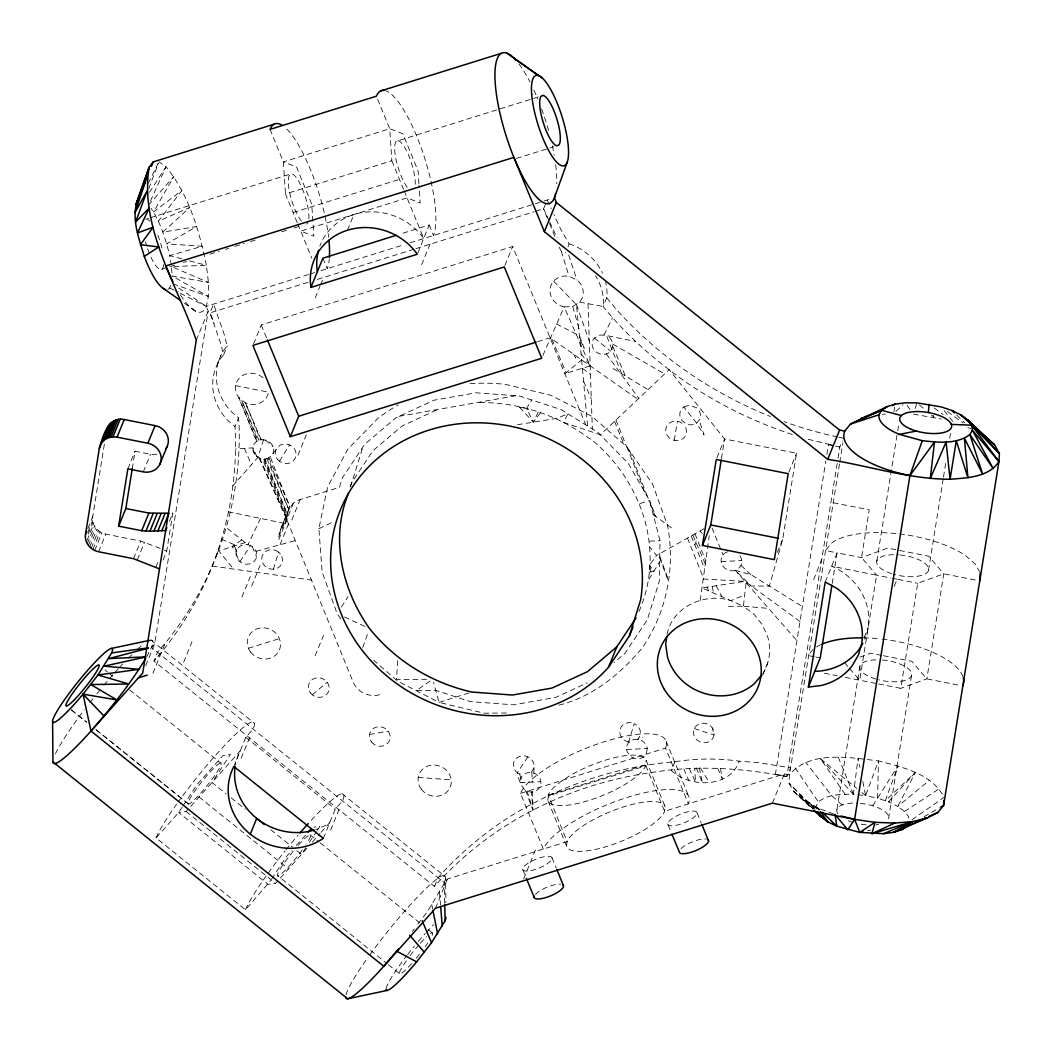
<?xml version="1.0" encoding="UTF-8"?>
<svg xmlns="http://www.w3.org/2000/svg" width="1052" height="1052" viewBox="0 0 1052 1052"><rect width="100%" height="100%" fill="white"/><g stroke="black" fill="none" stroke-linecap="round" stroke-linejoin="round"><path stroke-width="0.75" stroke-dasharray="5 3.75" d="M160.246 548.368L140.718 541.083L105.805 534.114C97.902 532.693 91.366 524.935 92.694 516.742L104.437 443.773M638.945 611.554C665.798 550.748 641.733 481.014 591.895 439.973L588.186 437.671C556.284 414.172 516.821 401.851 477.213 402.548M647.243 748.485L646.454 753.429A10.507 9.639 22.2 0 1 630.45 756.243L627.255 752.009L626.597 749.497A10.507 9.639 22.2 0 1 628.78 742.462C634.474 736.032 646.322 740.056 647.243 748.485L626.597 749.497M280.358 529.721L288.708 509.273L293.337 503.29A21.027 19.265 22.2 0 1 300.149 499.555L339.428 487.313L342.373 477.871L364.728 444.26L395.947 417.775L433.924 400.22L476.03 392.79L519.438 395.999L561.163 409.609L598.364 432.714L628.517 463.735L649.557 500.542L660.051 540.649L659.288 581.309L647.322 619.746L624.967 653.358L614.21 662.471M517.466 424.719L557.021 418.315L567.883 413.791L563.596 422.404L600.363 434.778L669.138 369.647L724.604 439L796.548 453.228L782.727 539.176L769.38 586.082L751.312 586.003L735.269 570.355A10.507 9.639 22.2 0 1 721.146 561.584L721.185 559.046L723.329 554.535A10.507 9.639 22.2 0 1 727.655 551.787M739.819 555.758A10.507 9.639 22.2 0 1 741.792 560.558C742.37 564.95 739.346 568.974 735.269 570.355L796.916 640.629M872.7 805.779L877.592 798.179L878.459 760.912C850.503 757.664 809.698 749.958 789.447 774.903L788.987 783.004L793.8 791.591L812.565 809.093M533.877 773.207L534.022 767.592A10.507 9.639 22.2 0 0 519.938 756.283A10.507 9.639 22.2 0 0 517.282 772.826C519.372 782.333 523.935 796.903 536.73 790.354A10.507 9.639 22.2 0 0 537.02 774.916C531.589 770.235 521.411 772.51 520.306 780.124M397.63 660.735L396.578 679.447L429.4 679.29M792.419 434.515A384.993 352.801 22.2 0 1 687.101 382.915C656.053 361.152 627.018 336.114 603.164 306.54L606.741 297.769L607.03 293.048A53.639 49.155 22.2 0 0 605.663 282.304M276.071 449.585L271.166 456.108L267.958 458.225L288.708 509.273L286.986 516.598L287.604 521.687L353.17 682.038A21.027 19.265 22.2 0 0 380.127 694.583M762.753 673.806A52.561 48.168 22.2 0 0 767.776 637.091L762.529 625.059L754.231 614.526L743.422 606.202L746.157 582.256M816.405 809.014L815.997 806.437L818.338 801.953C828.069 794.01 841.508 794.207 853.409 794.299L858.09 757.966L859.971 767.381M667.034 634.356C672.438 606.531 705.142 592.223 730.877 600.666L744.711 594.919M547.776 800.204L548.381 795.864L645.77 765.843A53.087 15.793 -22.3 0 1 594.564 798.56A53.087 15.793 -22.3 0 1 547.776 800.204L566.541 845.966A53.087 15.793 -22.3 0 0 613.329 844.322A53.087 15.793 -22.3 0 0 664.535 811.618L665.206 806.95L646.165 760.517A53.087 15.793 -22.3 0 0 599.39 762.161A53.087 15.793 -22.3 0 0 548.171 794.878L567.159 841.653L447.442 878.999C438.145 891.794 431.767 906.85 421.55 919.238M700.185 600.508L709.298 535.534M566.541 845.966L567.212 841.311A53.087 15.793 -22.3 0 1 618.418 808.593A53.087 15.793 -22.3 0 1 665.206 806.95M839.47 464.037L789.447 774.903L784.319 773.917L664.588 811.263L645.547 764.83L646.165 760.517M893.884 411.858L894.621 407.229M132.236 468.732L135.05 451.216L150.475 454.267A15.767 14.452 22.2 0 0 157.208 454.214M163.073 560.072L166.676 551.261L172.857 512.889L168.057 524.632M145.715 665.692L154.67 643.771L208.204 311.024L206.297 306.382L176.868 286.867M674.266 440.315L677.33 421.273M721.475 458.462L724.604 439L716.859 458.001M775.35 774.68L825.833 460.921M826.872 454.451L828.516 444.22L807.634 439.171M775.416 774.233L786.817 776.521L837.773 459.803M839.733 462.42L842.849 443.076M832.185 583.584L837.116 552.865L825.518 550.577L831.304 543.266A78.847 30.876 9.1 0 1 965.618 555.64L975.375 564.227L979.399 571.367M836.997 809.225L859.957 665.955M876.789 561.111L897.461 432.451M897.724 430.833L898.763 424.403M878.657 683.958L900.788 688.337L917.699 583.295L943.762 573.813L976.611 580.27M911.532 675.621L888.559 818.89A26.287 10.283 9.1 0 0 859.352 803.281M928.508 570.289L943.236 478.621M943.499 477.016L945.827 462.538M949.706 438.408L950.995 430.373M838.023 458.199L839.838 446.968L842.363 441.156M786.383 776.442C743.212 768.341 698.962 765.028 655.409 771.958A381.153 349.277 22.2 0 0 434.489 886.468L153.921 661.037A387.688 355.26 22.2 0 0 204.39 584.294C227.087 535.205 238.212 480.619 234.977 426.573L238.554 417.802L232.821 413.028A54.494 49.944 22.2 0 1 224.707 349.027L227.179 346.069L224.102 334.063L213.556 304.12L209.979 312.891L220.525 342.834L223.603 354.84L221.13 357.785A54.494 49.944 22.2 0 0 229.244 421.799L234.977 426.573M340.822 618.931L337.14 613.618L322.136 571.959L318.887 528.722L327.632 486.852L347.778 449.204L377.944 418.341A178.327 163.415 22.2 0 1 398.313 404.928M273.402 569.198L278.543 552.142L280.437 554.075M915.174 408.518L916.91 402.877M260.541 518.412L247.943 544.778A10.559 9.678 22.2 0 0 238.239 547.803C232.334 554.417 239.33 565.016 247.588 564.161A10.559 9.678 22.2 0 0 255.978 558.822C258.779 552.879 254.15 545.804 247.943 544.778L225.194 526.789M272.836 453.767C278.175 442.195 259.042 433.897 253.703 444.917C250.021 453.149 259.989 462.025 267.958 458.225M350.434 486.997L362.874 447.047M534.022 767.592L531.339 772.562M629.333 741.989L628.57 741.936L634.251 723.684L636.578 725.13A9.994 9.166 22.2 0 1 640.379 731.89L639.642 736.821L637.696 739.385L642.64 737.846M263.513 439.683L257.977 457.318L232.716 485.879M621.679 373.723L606.596 335.917C614.618 338.875 614.986 351.539 606.307 353.893A10.507 9.639 22.2 0 1 594.143 349.922A10.507 9.639 22.2 0 1 594.367 338.073L599.982 335.088L604.045 335.062L635.434 341.413M362.73 647.493L368.489 631.45M845.137 794.326L820.455 758.702L853.409 794.299L865.599 795.614L878.459 760.912C901.301 766.961 929.337 772.786 942.461 794.431M694.846 544.883L696.095 541.517M148.779 188.518L158.405 163.297M813.63 579.705L821.73 559.296M167.807 289.392A47.314 12.677 72.7 0 0 169.661 287.946L171.055 284.474M864.087 637.67L868.15 627.649M87.895 528.498L92.694 516.742M87.829 532.312L92.629 520.556M88.184 534.206L92.984 522.463M87.014 540.478L93.615 524.317M87.277 543.726L94.483 526.092M88.381 545.396L95.587 527.762M89.696 546.922L96.902 529.301M91.208 548.302L98.415 530.668M92.892 549.486L100.085 531.865M127.857 468.837L135.05 451.216M94.693 550.472L101.899 532.838M98.612 551.748L105.805 534.114M196.277 340.256L208.204 311.024M143.269 471.888L150.475 454.267M133.512 558.704L140.718 541.083M137.339 559.822L144.545 542.201M217.264 364.36L220.841 355.589M223.603 354.84L227.179 346.069M155.906 567.107L158.905 559.769M253.519 343.938L261.264 324.936L512.666 246.51L585.806 424.916M152.908 673.333L164.835 644.1M315.245 297.913L320.005 286.223M320.61 284.75L323.595 277.452M347.476 230.243L353.893 214.516M216.147 556.048L219.723 547.277M183.653 662.195L191.99 641.733M297.966 455.253L306.316 434.792M241.96 596.957L250.31 576.496M251.665 586.069L260.015 565.608M281.607 527.525L289.957 507.077L270.259 456.87M278.872 534.534L287.209 514.073L265.13 458.974M278.635 537.059L286.986 516.598L263.657 459.014M284.987 523.738L293.337 503.29M278.767 539.61L287.117 519.149L262.5 458.935M280.082 544.62L288.432 524.172L228.337 511.772M291.812 520.017L300.149 499.555M417.881 252.809L429.229 225.01L399.51 234.28M421.602 264.723L429.952 244.274M233.86 766.5L245.787 737.268L253.085 729.075A78.847 9.757 -51.2 0 0 234.149 735.664A78.847 9.757 -51.2 0 0 178.682 801.308M350.106 486.682L351.894 482.303L372.868 450.782L402.14 425.955L437.724 409.504M241.158 758.308L249.508 737.846M315.153 655.764L323.503 635.303M504.921 265.512L512.666 246.51M323.319 838.365L335.246 809.146L342.544 800.953A78.847 9.757 -51.2 0 0 309.367 822.348M567.948 246.786L569.132 243.88L560.65 229.099L553.891 214.582M330.617 830.173L338.968 809.724M542.937 355.326L564.161 306.921A16.819 15.412 22.2 0 1 550.17 288.393A16.819 15.412 22.2 0 1 569.079 276.36L576.969 280.029A16.819 15.412 22.2 0 1 579.626 302.095L572.709 306.5L564.161 306.921L590.172 365.886L565.095 373.578M434.489 886.468L438.066 877.697A381.153 349.277 22.2 0 1 509.102 817.167C558.954 785.949 616.222 766.487 674.884 761.766A206.731 189.439 22.2 0 1 739.148 761.161L757.716 762.568L790.591 767.802L786.817 776.521M435.515 908.231L447.442 878.999M523.659 878.907L535.586 849.674M788.803 472.216L796.548 453.228M674.884 761.766L671.308 770.524C689.783 787.987 730.062 788.29 739.148 761.161M777.349 552.326L782.727 539.176L779.519 538.545M762.529 675.476L767.894 662.326M825.228 582.006L837.116 552.865L861.522 557.586L887.625 548.092L928.745 556.206L943.762 573.813L926.825 678.869L900.788 688.337M772.392 803.149L784.319 773.917M894.213 586.372L897.119 579.231L917.699 583.295M604.045 335.062L612.474 317.835M538.23 412.187L533.285 422.154L517.9 405.546M148.266 183.245L158.26 163.231M146.688 656.816L151.435 647.401L154.67 643.771M861.838 792.537L865.599 795.614L877.592 798.179L898 765.856L885.337 800.743L915.398 772.444L897.764 806.437L904.588 811.421L908.547 816.576L908.967 819.074M540.439 412.91L533.285 422.154L526.618 408.413L531.654 399.984M649.005 579.257L659.657 561.755M279.49 461.21L289.576 444.93M149.463 192.345L165.979 166.821L158.97 161.811M341.361 607.083L348.12 596.642M182.193 807.173L178.682 812.512L156.038 837.905L245.497 909.783L270.785 880.392M183.074 805.845L197.132 784.503L223.011 755.481L230.441 754.468L211.991 782.478L226.048 793.773M271.653 879.051L286.591 856.381L291.983 850.332M305.843 847.688L301.451 854.356L293.784 848.201M309.354 842.35L316.389 831.685M317.27 830.344L319.9 826.346L313.956 827.161M239.909 561.65L250.56 545.633M527.894 756.861L517.282 772.826L522.949 775.166M650.846 571.801L649.268 565.411L656.579 555.469L649.61 546.909M412.371 931.48L414.199 929.021M417.881 924.129L420.642 920.461M306.895 848.254L275.571 883.378L268.142 884.39L178.682 812.512L186.112 811.5L240.277 750.773A59.359 54.388 22.2 0 0 235.372 765.12M296.296 845.492L307.079 833.408M312.326 842.165L319.94 833.618M321.031 832.395L329.736 822.638A59.359 54.388 22.2 0 1 315.626 829.607M161.258 652.871L153.921 661.037L157.498 652.279A387.688 355.26 22.2 0 0 239.172 426.494L238.554 417.802M915.398 772.444L888.572 801.808L877.592 798.179M895.975 411.293L902.984 404.954M312.312 694.807L327.133 682.235M888.782 801.926L889.479 801.348L888.572 801.808L897.764 806.437L929.468 780.255M564.845 373.789L581.625 359.902L576.509 304.738L553.602 281.186M704.025 528.761L657.053 555.206M241.789 539.9L232.045 546.711L236.24 551.813M912.058 819.705L944.065 797.298M430.15 681.025L416.25 690.691L435.712 690.336L470.257 701.618L513.665 704.827L555.772 697.397L587.147 682.893M904.588 811.421L939.252 788.724M924.051 816.733L939.423 807.818M683.826 406.979L688.797 405.309L696.503 407.65A10.546 9.665 22.2 0 1 699.843 419.327L696.582 423.167A10.546 9.665 22.2 0 1 686.259 423.89L681.959 420.576A10.546 9.665 22.2 0 1 683.826 406.979L696.582 423.167L704.051 434.936L699.264 420.248M318.887 528.722L333.418 521.792M649.202 569L650.057 568.606M538.348 96.902L396.262 141.323A26.287 7.035 72.7 0 0 397.367 164.98L399.431 171.515A26.287 7.035 72.7 0 0 407.216 187.203M859.957 657.132L870.701 653.213L881.76 655.396M145.557 219.263L148.674 218.29M150.226 217.803L290.589 174.014M297.203 222.537L285.486 193.963L391.844 160.772L389.74 128.699L377.615 99.151M293.1 212.53L399.458 179.353M516.44 158.418L553.865 146.741M161.587 269.299L177.183 264.433M183.416 262.487L186.533 261.514M209.927 254.216L219.289 251.296M225.522 249.35L228.639 248.377M234.885 246.431L244.235 243.512M250.481 241.565L258.279 239.133M281.673 231.834L287.906 229.888M294.152 227.942L300.385 225.996M308.486 274.506L206.297 306.382L175.526 290.891M310.051 274.02L314.719 272.56M320.939 270.627L403.81 244.774M410.07 242.815L542.477 201.511M544.029 201.024L551.498 198.696M308.026 282.304L209.979 312.891L214.279 323.385M317.362 279.398L414.304 249.153M415.869 248.666L534.232 211.741M535.784 211.255L543.568 208.822L547.145 200.051L551.195 208.769M537.611 341.69L550.104 337.797L637.828 399.3M245.208 542.608L218.698 550.867L233.597 569.066M639.879 503.553L649.557 500.542L655.804 516.44M248.417 648.282L279.359 638.617M649.137 572.341L654.173 570.763L649.268 565.411M468.929 692.939L439.039 702.407L397.656 681.144L373.697 660.248M520.516 793.366L665.548 748.117L688.389 803.846A78.847 23.46 -22.3 0 0 627.807 797.232A78.847 23.46 -22.3 0 0 543.358 849.082L520.516 793.366A78.847 23.46 -22.3 0 1 604.953 741.515A78.847 23.46 -22.3 0 1 665.548 748.117M548.118 795.22L645.547 764.83M256.109 551.34L295.165 540.57M558.941 705.116C592.408 697.068 620.075 674.069 641.917 648.374C666.639 612.527 675.502 568.356 667.56 525.619L652.542 483.973L626.782 446.732L606.452 429.006L592.039 416.447L550.656 395.184L505.473 384.388A178.327 163.415 22.2 0 0 469.271 383.756M867.637 830.712L870.78 830.041M399.102 416.316L515.835 395.736M369.515 734.467L388.149 731.179M799.993 621.469L744.908 581.335L701.947 587.91L743.422 606.202L768.644 608.411M527.065 409.36L528.906 409.162M882.273 414.357L885.521 414.08M256.793 456.607L253.019 447.81L235.306 449.059M649.715 541.149L660.051 540.649M721.146 561.584L741.792 560.558M520.227 782.675L540.886 781.662M171.923 272.876L171.502 266.577L206.376 265.314L208.441 282.436L208.414 296.454L206.297 306.382A78.847 21.119 72.7 0 1 178.472 291.772M728.549 606.346L743.422 606.202M506.288 713.006L484.209 713.203L439.039 702.407L433.542 682.432M703.196 579.021L744.908 581.335M418.223 777.415L451.19 779.848M211.991 566.029L311.339 580.02M913.425 414.159L941.303 419.012M519.517 407.308L526.618 408.413M579.626 302.095L603.164 306.54L603.453 301.819A53.639 49.155 22.2 0 0 595.563 275.821M735.269 570.355L750.918 574.629L802.4 606.57M828.437 444.746L834.144 445.851M835.564 446.127L839.838 446.968L835.59 445.943M833.25 502.738L869.215 509.839L861.522 557.586L876.605 575.168L890.807 577.982M235.595 385.624L268.484 392.133A16.819 15.412 22.2 0 1 245.405 402.798L238.672 397.38A16.819 15.412 22.2 0 1 241.579 376.156A16.819 15.412 22.2 0 1 264.499 379.259M892.385 578.298L897.119 579.231M883.338 655.698L911.782 661.313L926.825 678.869L961.265 685.694M814.419 656.777L808.62 655.633A78.847 30.863 9.1 0 1 813.078 649.584M815.879 657.066L820.231 657.934M824.387 673.241L837.221 675.778M845.243 677.356L877.066 683.642M828.516 444.22L834.183 445.601M181.878 258.845L169.635 255.61C165.716 239.159 160.522 222.59 151.133 208.375M189.531 260.87L206.376 265.314C199.209 230.585 188.926 194.633 165.979 166.821L148.726 204.824L173.79 176.605L153.539 211.939L181.865 190.478L158.339 221.262L189.662 207.507L162.823 232.15L196.658 226.535L166.676 243.867L202.352 246.247L169.635 255.61L171.226 265.012M559.191 247.207L561.308 251.283L565.568 252.598M569.132 243.88L571.788 244.735A53.639 49.155 22.2 0 1 602.494 273.191M694.294 728.549L714.098 735.019L713.493 729.97L712.178 727.668A10.507 9.639 22.2 0 0 695.688 726.459A10.507 9.639 22.2 0 0 699.672 741.686A10.507 9.639 22.2 0 0 714.098 735.019L712.388 728.05M173.054 283.869L208.414 296.454L172.133 276.032L208.441 282.436L171.502 266.577M967.827 427.546L970.733 428.637M833.592 813.946L817.641 807.91L803.596 800.046L793.8 791.591L820.139 810.25M221.354 539.216L234.714 544.844M344.504 617.011L365.123 626.505M164.296 550.078L166.676 551.261M169.661 287.946L174.067 290.155M556.416 323.898L579.376 335.719L584.202 348.343L579.691 339.007M612.829 344.096L664.601 373.947M813.196 808.725L803.596 800.046L820.455 809.751M613.079 368.555L648.058 389.608M803.596 800.046L818.338 809.974M184.402 303.2L196.514 311.668M653.226 514.559L674.253 529.879M947.523 411.595L962.988 422.957M934.215 407.992L943.131 414.554M582.4 368.305L590.461 374.459M594.367 338.073L610.633 351.144M150.896 640.076L254.518 723.368M342.005 793.629L445.64 876.921L445.864 902.761M444.707 903.273L444.207 882.628L151.435 647.401A78.847 9.757 -51.2 0 0 147.254 641.641M245.787 737.268L335.246 809.146M310.116 834.775L319.019 841.929M320.281 842.941L419.406 922.578M428.295 929.731L432.109 932.795M104.924 670.006L107.462 672.044M108.737 673.07L114.484 677.685M129.725 689.941L221.222 763.45A26.287 3.248 -51.2 0 1 196.54 797.6A26.287 3.248 -51.2 0 1 195.935 789.434A26.287 3.248 -51.2 0 1 221.222 763.45M231.164 797.876L245.221 809.172M270.785 829.712L292.509 847.162M199.052 796.995L288.511 868.873M71.01 709.6L86.251 721.856M96.416 730.022L187.913 803.531M71.668 710.139L86.908 722.395M95.811 729.536L188.571 804.07M293.206 851.226A26.287 3.248 -51.2 0 0 278.044 875.948L387.202 963.763M388.477 964.776L399.905 973.968M186.112 811.5L275.571 883.378M820.455 758.702L856.828 788.435M919.33 404.902L925.352 409.991M931.375 415.08L933.781 417.105L932.23 412.818M265.38 439.96L273.099 446.758M842.126 804.938L831.724 795.68L805.74 762.345M793.8 791.591L813.117 808.817M740.989 565.503L750.918 574.629M819.902 810.053L817.641 807.91L819.455 810.421M956.676 415.067L964.868 422.983M815.103 809.212L788.987 783.004L813.104 808.607M699.974 531.036L702.144 533.298M844.598 662.721L848.622 667.376M849.635 668.546L859.681 680.21L876.605 575.168L831.672 566.239A59.385 54.415 22.1 0 1 864.77 639.34M606.741 297.769L616.051 309.064A384.993 352.801 22.2 0 0 770.564 416.539M944.144 410.661L953.322 422.049M581.243 353.945L590.172 365.886M606.307 353.893L638.814 398.366M907.113 405.349L910.716 410.385M795.154 767.868L818.338 801.953M700.435 767.894L709.324 782.504M573.59 354.261L575.786 358.153L574.537 354.918M667.731 823.979L668.322 825.057A15.767 4.695 -22.3 0 0 685.299 822.335A15.767 4.695 -22.3 0 0 697.042 812.525A15.767 4.695 -22.3 0 0 682.104 813.538L678.316 815.129A15.767 4.695 -22.3 0 0 667.731 823.979L671.347 832.776M236.634 550.551L234.201 546.027L236.503 550.959M716.228 585.727L721.961 596.734M578.639 327.777L579.06 328.618M548.973 220.42L543.568 208.822L547.172 217.685M549.657 221.88L557.087 237.831M689.244 768.433L695.49 782.057L694.741 768.091M259.686 458.199L287.117 519.149M259.16 458.028L287.604 521.687M717.661 768.184L722.408 779.045L720.436 768.354M705.3 564.003L692.821 535.073M583.597 381.192L591.303 398.958M258.91 440.315L241.684 400.483L257.845 440.814M266.84 458.672L288.708 509.273M244.406 448.415L251.441 464.708M612.869 346.608L625.388 375.958M261.198 439.749L245.405 402.798L260.488 439.868M268.904 457.791L289.957 507.077M551.866 339.033L566.134 372.724M683.826 768.907L688.679 780.36M257.017 441.183L238.672 397.38L256.596 441.603M252.335 546.724L256.57 556.889M691.151 536.007L704.682 568.488M712.112 586.358L713.532 593.012M696.319 768.026L702.42 782.767L699.291 767.921M264.486 459.08L287.209 514.073M253.124 450.361L254.729 454.227M697.121 812.933L701.329 823.19M666.166 741.331L689.007 797.048M429.229 225.01L433.529 235.503A78.847 21.119 72.7 0 0 423.877 155.643A78.847 21.119 72.7 0 0 386.202 90.919M391.844 160.772L403.56 189.347M404.152 190.78L423.719 238.515A59.359 54.388 22.2 0 0 367.358 211.978A59.359 54.388 22.2 0 0 319.847 246.023M270.048 129.383L283.369 161.89L285.486 193.963M322.872 258.2L327.172 268.681A78.847 21.119 72.7 0 0 329.276 258.739M297.782 223.958L311.813 258.161M552.024 857.814L556.232 868.071M522.765 869.57L525.776 876.908M261.264 324.936L266.787 338.402M712.007 527.959L723.026 555.009M614.552 421.339L623.902 444.22M838.312 757.216L853.409 794.299M549.578 223.589L555.587 238.357M236.056 553.549L238.949 560.663M694.964 533.864L705.747 560.795M687.456 538.098L703.367 577.864M707.076 587.134L708.548 590.816M615.972 419.998L626.545 446.521M626.782 446.732L644.679 492.007M629.53 450.703L647.874 497.596M650.636 504.658L655.015 515.875M519.609 774.272L522.739 782.557M659.722 558.244L668.309 580.796M525.619 790.354L532.917 810.145L532.47 791.788M659.762 556.258L668.467 580.033M576.509 304.738L589.317 341.15M568.685 254.926L576.969 280.029M561.308 251.283L569.079 276.36M527.118 791.091L532.917 810.145L531.418 791.893M572.709 306.5L578.561 326.883M531.878 772.102L532.233 782.083M431.741 904.536L432.674 909.165M862.785 781.504L865.599 795.614M581.625 359.902L587.595 426.034M439.46 892.043L440.538 905.128M418.933 183.758L418.091 170.924L402.863 133.775L389.74 128.699L283.369 161.89L296.506 166.966L311.734 204.101L313.838 236.174L300.714 231.098L407.071 197.921L420.195 202.997L419.038 185.362M588.029 303.673L592.342 428.979M816.589 646.967A78.847 30.863 9.1 0 1 820.481 644.85M863.468 637.854A78.847 30.863 9.1 0 1 880.419 638.932M881.984 639.103A78.847 30.863 9.1 0 1 962.856 676.528M286.841 129.12A78.847 21.119 72.7 0 1 328.618 237.279M245.497 909.783A78.847 9.757 -51.2 0 1 266.156 875.961M268.142 873.186A78.847 9.757 -51.2 0 1 284.974 851.055M285.973 849.819A78.847 9.757 -51.2 0 1 298.005 835.262M156.038 837.905A78.847 9.757 -51.2 0 1 176.697 804.083M369.804 954.861A78.847 9.757 -51.2 0 1 425.271 889.216A78.847 9.757 -51.2 0 1 444.207 882.628M346.016 994.811A78.847 9.757 -51.2 0 1 367.805 957.636M55.414 753.903A78.847 9.757 -51.2 0 1 84.226 709.903M89.933 702.486A78.847 9.757 -51.2 0 1 92.865 698.752M96.863 693.781A78.847 9.757 -51.2 0 1 101.873 687.666M103.872 685.273A78.847 9.757 -51.2 0 1 108.908 679.355M109.908 678.198A78.847 9.757 -51.2 0 1 112.88 674.792M114.839 672.583A78.847 9.757 -51.2 0 1 118.258 668.796M119.389 667.56A78.847 9.757 -51.2 0 1 122.729 663.957M128.239 658.223A78.847 9.757 -51.2 0 1 131.908 654.568M137.496 649.294A78.847 9.757 -51.2 0 1 143.611 644.166M518.899 63.83A78.847 21.119 72.7 0 1 529.958 81.885M533.929 90.078A78.847 21.119 72.7 0 1 537.756 98.914M541.662 109A78.847 21.119 72.7 0 1 548.855 131.618M552.339 145.755A78.847 21.119 72.7 0 1 554.207 155.209M555.653 164.822A78.847 21.119 72.7 0 1 556.745 183.613M163.757 264.539A26.287 7.035 72.7 0 1 149.989 254.978M149.371 253.466A26.287 7.035 72.7 0 1 147.07 247.089M146.662 245.787A26.287 7.035 72.7 0 1 145.544 241.815M147.504 219.381A26.287 7.035 72.7 0 1 149.871 221.209M157.774 235.083A26.287 7.035 72.7 0 1 161.916 248.035M386.097 988.578A47.314 5.852 -51.2 0 1 406.716 955.716M407.65 954.519A47.314 5.852 -51.2 0 1 414.409 946.064M418.328 941.408A47.314 5.852 -51.2 0 1 425.31 933.466M426.376 932.309A47.314 5.852 -51.2 0 1 433.766 924.682M430.452 933.532A26.287 3.248 -51.2 0 1 431.083 937.516M427.756 942.96A26.287 3.248 -51.2 0 1 425.218 946.629M419.432 954.309A26.287 3.248 -51.2 0 1 415.961 958.569M411.661 963.54A26.287 3.248 -51.2 0 1 399.563 973.889A26.287 3.248 -51.2 0 1 406.795 960.134M410.083 955.676A26.287 3.248 -51.2 0 1 418.657 945.143M420.366 943.21A26.287 3.248 -51.2 0 1 426.757 936.596M281.778 556.363A10.507 9.639 22.2 0 1 272.494 569.211A10.507 9.639 22.2 0 1 262.264 555.864A10.507 9.639 22.2 0 1 278.543 552.142M298.373 845.203A26.287 3.248 -51.2 0 1 306.513 843.809M302.305 849.898A26.287 3.248 -51.2 0 1 278.044 875.948M843.625 438.237A384.993 352.801 22.2 0 1 838.97 437.277M837.418 436.948A384.993 352.801 22.2 0 1 783.95 421.615M685.654 427.599A10.507 9.639 22.2 0 1 674.871 440.486L672.241 439.71A10.507 9.639 22.2 0 1 667.783 424.561A10.507 9.639 22.2 0 1 684.273 425.324M628.57 741.936A10.507 9.639 22.2 0 1 620.115 729.128A10.507 9.639 22.2 0 1 634.251 723.684M680.96 848.635A15.767 4.695 -22.3 0 1 689.744 842.994L693.531 841.403A15.767 4.695 -22.3 0 1 706.418 839.075M535.429 894.41A15.767 4.695 -22.3 0 1 560.755 884.219M397.985 140.692A26.287 7.035 72.7 0 1 410.504 160.18L412.568 166.729A26.287 7.035 72.7 0 1 415.277 184.271M301.451 221.144A26.287 7.035 72.7 0 1 288.38 183.916A26.287 7.035 72.7 0 1 298.729 181.312A26.287 7.035 72.7 0 1 308.801 219.289M308.026 222.472A26.287 7.035 72.7 0 1 306.619 224.05M882.312 660.012A26.287 10.283 9.1 0 1 911.663 675.095A26.287 10.283 9.1 0 1 878.381 679.763M875.816 679.053A26.287 10.283 9.1 0 1 859.8 666.613A26.287 10.283 9.1 0 1 878.985 659.828M899.92 554.956A26.287 10.323 9.1 0 1 928.429 570.552A26.287 10.323 9.1 0 1 893.332 574.182M891.767 573.708A26.287 10.323 9.1 0 1 876.895 560.782A26.287 10.323 9.1 0 1 898.579 554.851M878.63 824.439A26.287 10.283 9.1 0 1 875.803 824.821M866.204 824.821A26.287 10.283 9.1 0 1 859.418 823.913M852.856 822.322A26.287 10.283 9.1 0 1 848.346 820.757M837.997 813.84A26.287 10.283 9.1 0 1 857.682 803.163M550.788 860.838L548.763 862.693A15.767 4.695 -22.3 0 1 524.146 870.754A15.767 4.695 -22.3 0 1 537.23 858.721A15.767 4.695 -22.3 0 1 550.788 860.838M277.544 459.316A10.507 9.639 22.2 0 0 295.362 457.936A10.507 9.639 22.2 0 0 284.237 444.023A10.507 9.639 22.2 0 0 277.544 459.316M310.432 692.873A10.507 9.639 22.2 0 0 328.316 691.992A10.507 9.639 22.2 0 0 317.599 677.804A10.507 9.639 22.2 0 0 310.432 692.873M421.3 789.171A16.819 15.412 22.2 0 0 449.914 787.764A16.819 15.412 22.2 0 0 432.793 765.067A16.819 15.412 22.2 0 0 421.3 789.171M250.521 651.951A16.819 15.412 22.2 0 0 279.135 650.544A16.819 15.412 22.2 0 0 262.001 627.847A16.819 15.412 22.2 0 0 250.521 651.951M371.448 741.818A10.507 9.639 22.2 0 0 389.332 740.937A10.507 9.639 22.2 0 0 378.628 726.748A10.507 9.639 22.2 0 0 371.448 741.818"/><path stroke-width="1.5" d="M165.769 448.757A15.767 14.452 22.2 0 0 155.078 425.613L124.241 419.524C107.712 416.079 102.794 436.882 99.322 448.428L85.501 534.377C84.16 542.556 90.709 550.314 98.612 551.748L133.512 558.704L159.47 568.882M943.881 800.533L943.605 805.372L937.897 812.42L927.325 817.943L893.661 832.329L883.535 833.684L859.786 832.395L836.813 826.201L827.608 821.743L813.748 810.185M979.741 580.875L980.201 572.801M940.817 807.002L943.605 805.372L998.94 461.565L999.4 453.478L994.574 444.917L967.827 420.024L961.12 415.027L951.994 410.53L941.08 406.861L916.91 402.877L905.312 402.837L895.107 404.139L886.981 406.677L850.489 424.061L844.769 431.096L839.627 430.084L556.298 202.444L554.391 197.789L567.396 161.719M928.364 412.555L929.113 404.244M666.758 636.381L665.679 644.258L667.507 656.974A52.561 48.168 22.2 0 0 754.547 683.458L761.411 675.384M166.847 527.578L165.651 530.51L149.949 531.207L141.704 530.708L118.639 526.145L127.857 468.837L143.269 471.888A15.767 14.452 22.2 0 0 160.995 460.605A15.767 14.452 22.2 0 0 147.885 443.234L117.048 437.145C110.618 435.791 103.293 438.723 100.453 444.825M118.639 526.145L125.832 508.524L132.236 468.732M702.434 545.423L716.254 459.461L788.198 473.676L774.377 559.638L702.434 545.423L710.784 524.961L721.212 460.092M808.37 687.074L825.228 582.006L836.853 588.41A59.385 54.415 22.1 0 1 861.746 643.403L858.379 655.08L852.278 665.627A59.385 54.415 22.1 0 1 821.231 685.483L808.37 687.074L820.231 657.934L831.922 585.201M907.284 826.477L901.682 829.726L893.661 832.329L912.597 821.586L871.976 833.71L874.962 822.322L894.739 823.072L912.597 821.586L927.325 817.943L924.182 818.627M106.528 430.794L107.646 427.191M348.488 493.27C329.907 538.137 342.058 590.001 369.541 628.544C395.381 660.788 431.544 682.906 471.796 692.032L512.482 695.043L551.958 688.074L587.555 671.623L616.827 646.796L636.026 617.945M629.451 635.776L640.668 599.732A157.695 144.505 22.2 0 0 455.424 424.232A157.695 144.505 22.2 0 0 353.577 638.012A157.695 144.505 22.2 0 0 608.49 667.284L629.451 635.776L633.015 626.992M165.532 289.458A47.314 12.677 72.7 0 1 144.308 256.412C139.14 238.751 131.027 218.869 137.47 200.616L149.187 167.084L153.237 161.903L274.112 124.189M951.337 424.403L971.667 425.179L999.4 453.478L967.827 420.024L971.667 425.179L972.377 430.163L969.905 434.607C956.334 444.562 938.042 442.458 922.288 440.67L909.927 475.557L854.605 819.39L847.794 829.831L835.038 814.498L836.813 826.201L822.151 812.21M137.47 200.616L141.718 190.188M142.927 187.217L144.755 182.746M151.422 166.361L153.237 161.903M99.322 448.428L108.58 425.547M102.544 441.669L109.75 424.048M103.911 440.328L111.117 422.707M105.476 439.184L112.669 421.563M107.186 438.25L114.392 420.629M109.027 437.54L116.233 419.919M110.973 437.067L118.166 419.446M112.972 436.843L120.178 419.222M117.048 437.145L124.241 419.524M85.501 534.377L86.698 531.431M147.885 443.234L155.078 425.613M159.865 464.208L167.071 446.587M141.704 530.708L148.897 513.074L168.951 513.258L161.758 530.892M145.991 531.036L153.197 513.415M149.949 531.207L157.142 513.573M153.894 531.234L161.101 513.613M157.826 531.128L165.032 513.507M310.945 287.42A59.359 54.388 22.2 0 1 347.476 230.243A59.359 54.388 22.2 0 1 417.302 254.242L310.945 287.42L322.872 258.2L396.38 235.267M290.352 436.672L252.914 345.398L504.316 266.971L541.754 358.245L290.352 436.672L298.702 416.224L267.405 339.901M250.31 834.144A59.359 54.388 22.2 0 1 233.86 766.5L323.319 838.365A59.359 54.388 22.2 0 1 250.31 834.144L256.727 818.417L264.394 824.584M971.667 425.179L998.94 461.565C988.578 477.424 967.051 477.832 950.074 479.265C908.494 479.147 868.479 465.707 827.7 459.316L544.371 231.664L556.298 202.444M608.49 667.284L616.827 646.796M827.7 459.316L839.627 430.084M386.031 989.459A47.314 5.852 -51.2 0 0 416.631 961.87L431.53 942.697L445.127 920.737A47.314 5.852 -51.2 0 0 445.982 917.305M111.657 652.924L97.968 674.989L83.042 694.162A47.314 5.852 -51.2 0 1 52.679 720.62A47.314 5.852 -51.2 0 1 87.329 670.676A47.314 5.852 -51.2 0 1 111.657 652.924L148.253 647.835M901.38 415.54L881.497 410.306L850.489 424.061L879.025 414.764L881.497 410.306L886.981 406.677L884.495 408.505M145.834 658.21C130.106 684.273 110.947 708.114 90.985 731.048A78.847 9.757 -51.2 0 1 52.955 761.937L347.686 998.782L387.215 990.419M345.727 997.178A78.847 9.757 -51.2 0 0 383.756 966.275L398.695 948.72M841.061 816.01L854.605 819.39L859.786 832.395L874.962 822.322L854.605 819.39L772.392 803.149L435.515 908.231L383.756 966.275L90.985 731.048L142.743 673.004L196.277 340.256C177.433 285.013 139.298 228.166 149.187 167.084L135.616 205.245L147.07 177.025L134.998 212.53L147.043 191.03L135.642 221.985L149.108 208.151L137.496 232.952L153.132 227.219L140.455 244.695L158.826 246.944L144.308 256.412M308.157 832.198L311.392 828.568M901.682 829.726L907.048 826.057M892.346 405.678L895.107 404.139M871.976 833.71L894.739 823.072M893.661 832.329L926.102 817.733M929.048 816.405L937.897 812.42M883.535 833.684L912.597 821.586M881.497 410.306L861.062 418.525L864.008 417.802M380.469 91.011L501.331 53.31M298.702 416.224L536.047 342.176M138.404 677.856L147.214 675.108M148.266 648.229L108.764 658.618L145.11 656.895M145.11 657.158L104.095 666.14L138.969 669.309L97.968 674.989L128.791 683.997L90.774 684.536L116.838 699.922L83.042 694.162L90.985 731.048M859.786 832.395L862.929 831.724M111.42 648.427L149.318 640.405M879.025 414.764A47.314 18.528 9.1 0 0 899.407 434.384L916.331 431.044M710.784 524.961L777.928 538.23M125.832 508.524L148.897 513.074M922.288 440.67L899.407 434.384M396.722 951.192L416.631 961.87M162.876 288.156L180.365 300.385M514.073 58.228L542.319 78.045M507.064 53.218L538.203 75.468M954.519 412.529L951.994 410.53L954.335 412.792M981.016 433.45L994.574 444.917L961.12 415.027L971.772 424.666M827.608 821.743L816.733 812.052L827.608 821.743L820.363 811.684M974.139 426.796L984.79 436.435M83.042 694.162L103.951 715.965M816.391 812.105L820.784 816.76L818.798 814.169M409.609 935.149L424.364 952.244M998.94 461.565L972.377 430.163L993.219 468.613L969.905 434.607L982.647 474.136L964.408 438.237L967.932 477.766L956.294 440.788L950.074 479.265L946.077 442.077L930.284 478.502L934.478 442.05L909.927 475.557A78.847 30.876 9.1 0 1 844.769 431.096M422.181 920.697L431.53 942.697M544.371 231.664L513.902 157.379L165.808 265.959A78.847 21.119 72.7 0 0 172.949 281.699M701.934 824.663L708.548 840.798M671.939 834.236L679.737 852.922A15.767 4.695 -22.3 0 0 697.963 849.635A15.767 4.695 -22.3 0 0 707.97 839.706M556.837 869.544L563.451 885.666M526.381 878.367L534.192 897.435M432.977 910.703L437.645 933.874M440.67 906.758L442.274 926.378M444.746 904.851L445.127 920.737M52.6 721.514L52.955 761.937M821.928 644.192A78.847 30.863 9.1 0 1 861.969 637.841M963.303 677.922A78.847 30.863 9.1 0 1 962.817 686.009M282.041 125.214A78.847 21.119 72.7 0 0 270.048 129.383L376.406 96.205A78.847 21.119 72.7 0 1 384.637 90.459M328.947 240.343A78.847 21.119 72.7 0 1 329.381 257.385M317.362 271.692A59.359 54.388 22.2 0 1 318.467 250.363M300.017 832.908A78.847 9.757 -51.2 0 1 308.236 823.598M555.548 194.094A78.847 21.119 72.7 0 1 504.408 130.264A78.847 21.119 72.7 0 1 515.967 60.24M562.57 884.706A15.767 4.695 -22.3 0 1 562.215 888.69L560.19 890.557A15.767 4.695 -22.3 0 1 542.766 898.369A15.767 4.695 -22.3 0 1 534.311 896.08M862.798 643.443A59.385 54.415 22.1 0 1 814.761 671.334M314.101 830.081A59.359 54.388 22.2 0 1 235.122 766.632M543.029 95.443L541.293 96.074A26.287 7.035 72.7 0 0 542.411 119.731L544.476 126.266A26.287 7.035 72.7 0 0 556.981 145.768L558.717 145.137A26.287 7.035 72.7 0 0 557.599 121.48L555.535 114.944A26.287 7.035 72.7 0 0 543.029 95.443M531.694 94.535A47.314 12.677 72.7 0 0 561.807 165.743A47.314 12.677 72.7 0 0 556.521 101.531A47.314 12.677 72.7 0 0 531.694 94.535M74.547 699.58A26.287 3.248 -51.2 0 0 99.23 665.443A26.287 3.248 -51.2 0 0 73.956 691.414A26.287 3.248 -51.2 0 0 74.547 699.58M664.404 689.468A52.561 48.168 22.2 0 0 754.402 694.254A52.561 48.168 22.2 0 0 709.074 618.747A52.561 48.168 22.2 0 0 664.404 689.468M910.374 428.94A26.287 10.323 9.1 0 0 951.508 427.151A26.287 10.323 9.1 0 0 915.082 411.608A26.287 10.323 9.1 0 0 910.374 428.94"/></g></svg>
